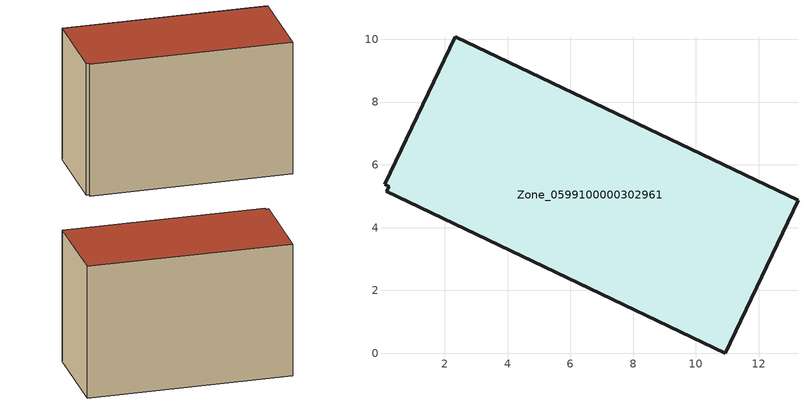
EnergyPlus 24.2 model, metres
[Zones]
Zone_0599100000302961
 floor ground (C_G): 0.23,5.3 0.08,5.38 2.34,10.08 13.25,4.87 10.93,0 0.14,5.15 z4.8
 wall outside (C_F): 10.93,0 13.25,4.87 2.34,10.08 0.08,5.38 0.23,5.3 0.14,5.15 10.93,0 z4.8:12.93
 roof outside (C_R): 0.08,5.38 0.23,5.3 0.14,5.15 10.93,0 13.25,4.87 2.34,10.08 z12.93
[BUILDING]
Pand.0599100000302961: North Axis=0; Terrain=City; Loads Convergence Tolerance Value=0.04; Temperature Convergence Tolerance Value=0.4; Solar Distribution=FullExterior; Maximum Number of Warmup Days=25; Minimum Number of Warmup Days=1
[Site:Location]
Rotterdam.The.Hague.AP_ZH_NLD Design_Conditions: Latitude=51.96; Longitude=4.45; Time Zone=1; Elevation=-4.5
[SITE:GROUNDTEMPERATURE:BUILDINGSURFACE]
18, 18, 18, 18, 18, 18, 18, 18, 18, 18, 18, 18
[MATERIAL] Thermal Absorptance=0.9; Solar Absorptance=0.7; Visible Absorptance=0.7
Name | Roughness | Thickness | Conductivity | Density | Specific Heat
G.TI.1992-2005 | MediumSmooth | 0.15 | 0.06 | 540 | 1210
F.TI.1992-2005 | Rough | 0.3 | 0.12 | 1920 | 840
R.TI.1992-2005 | MediumRough | 0.2 | 0.08 | 1500 | 1000
[CONSTRUCTION]
C_G: G.TI.1992-2005
C_F: F.TI.1992-2005
C_R: R.TI.1992-2005
[ZONE]
Zone_0599100000302961: Type=1; Multiplier=1; Ceiling Height=Autocalculate; Volume=Autocalculate; Floor Area=autocalculate; Part of Total Floor Area=Yes
[ZONEINFILTRATION:DESIGNFLOWRATE]
Infil_Zone_0599100000302961: Zone or ZoneList or Space or SpaceList=Zone_0599100000302961; Schedule=AlwaysOn; Design Flow Rate Calculation Method=Flow/Area; Flow Rate per Floor Area=0.0015; Constant Term Coefficient=1; Temperature Term Coefficient=0; Velocity Term Coefficient=0; Velocity Squared Term Coefficient=0
[HVACTEMPLATE:ZONE:IDEALLOADSAIRSYSTEM]
Zone_0599100000302961: Maximum Heating Supply Air Temperature=50; Minimum Cooling Supply Air Temperature=13; Maximum Heating Supply Air Humidity Ratio=0.0156; Minimum Cooling Supply Air Humidity Ratio=0.0077; Heating Limit=NoLimit; Cooling Limit=NoLimit; Dehumidification Control Type=ConstantSensibleHeatRatio; Cooling Sensible Heat Ratio=0.7; Dehumidification Setpoint=60; Humidification Control Type=None; Humidification Setpoint=30; Outdoor Air Method=None; Outdoor Air Flow Rate per Person=0.00944; Outdoor Air Flow Rate per Zone Floor Area=0; Outdoor Air Flow Rate per Zone=0; Demand Controlled Ventilation Type=None; Outdoor Air Economizer Type=NoEconomizer; Heat Recovery Type=None; Sensible Heat Recovery Effectiveness=0.7; Latent Heat Recovery Effectiveness=0.65
[ZONECONTROL:THERMOSTAT]
ThermostatControl_Zone_0599100000302961: Zone or ZoneList=Zone_0599100000302961; Control Type Schedule=DualSetpointControlType; Control 1=Thermostat_Zone_0599100000302961; Temperature Difference Between Cutout And Setpoint=0
[THERMOSTATSETPOINT:DUALSETPOINT]
Thermostat_Zone_0599100000302961: Heating Setpoint Temperature Schedule=HeatingSetpoint_Zone_0599100000302961; Cooling Setpoint Temperature Schedule=CoolingSetpoint_Zone_0599100000302961
[SCHEDULE:COMPACT]
HeatingSetpoint_Zone_0599100000302961: Through: 12/31, For: AllDays, Until: 24:00, 21
CoolingSetpoint_Zone_0599100000302961: Through: 12/31, For: AllDays, Until: 24:00, 24
DualSetpointControlType: Through: 12/31, For: AllDays, Until: 24:00, 4
AlwaysOn: Through: 12/31, For: AllDays, Until: 24:00, 1
